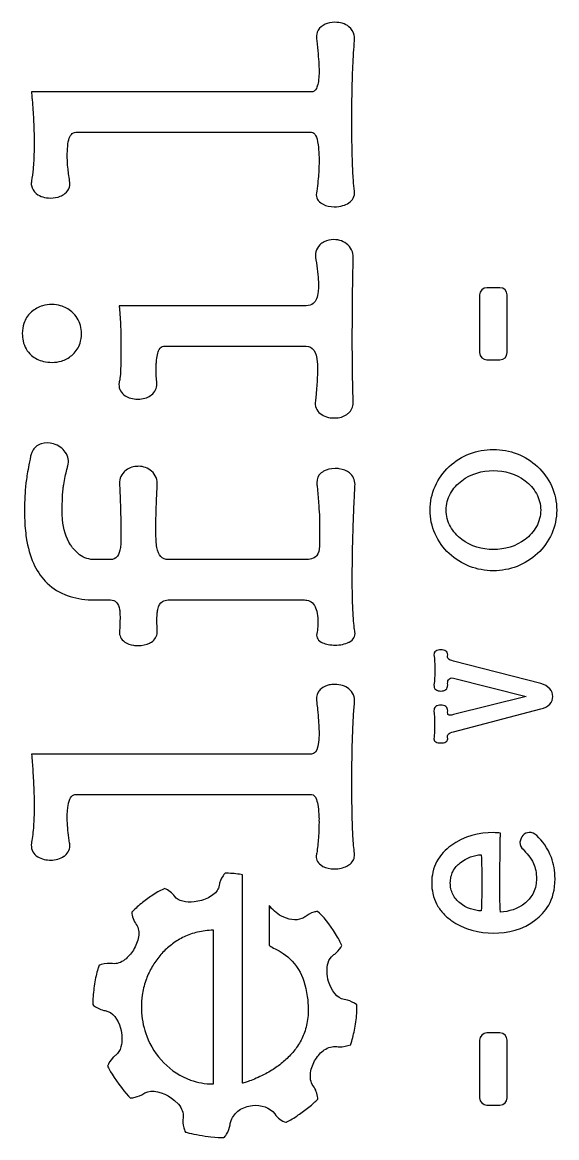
# Model space of a CAD drawing. Header units: millimetres. Extents: x 4 to 406, y 717 to 1158.
# Drawn here: x 350.22 to 371.14, y 988.04 to 1031.71 of the extents above; entities that cross this region are included whole.
import ezdxf

# ---------------------------------------------------------------- set-up
doc = ezdxf.new("R2010")
doc.units = ezdxf.units.MM
doc.header["$MEASUREMENT"] = 0
doc.layers.add('Taglio$incisione', color=3, linetype='Continuous', true_color=0x00ff00)

msp = doc.modelspace()

# ---------------------------------------------------------------- linework, layer by layer
at = {"layer": 'Taglio$incisione'}
for p, q in [((351.19, 1028.983), (350.583, 1028.983)), ((351.903, 1028.983), (351.19, 1028.983)), ((352.615, 1028.983), (351.903, 1028.983)), ((353.328, 1028.983), (352.615, 1028.983)), ((354.04, 1028.983), (353.328, 1028.983)), ((354.752, 1028.983), (354.04, 1028.983)), ((355.464, 1028.983), (354.752, 1028.983)), ((356.177, 1028.983), (355.464, 1028.983)), ((356.889, 1028.983), (356.177, 1028.983)), ((357.601, 1028.983), (356.889, 1028.983)), ((358.314, 1028.983), (357.601, 1028.983)), ((359.738, 1028.983), (358.314, 1028.983)), ((360.451, 1028.983), (359.738, 1028.983)), ((361.163, 1028.983), (360.451, 1028.983)), ((361.545, 1028.983), (361.163, 1028.983)), ((352.316, 1027.405), (352.769, 1027.405)), ((352.769, 1027.405), (353.481, 1027.405)), ((353.481, 1027.405), (354.193, 1027.405)), ((354.193, 1027.405), (354.906, 1027.405)), ((354.906, 1027.405), (355.618, 1027.405)), ((355.618, 1027.405), (356.33, 1027.405)), ((356.33, 1027.405), (357.042, 1027.405)), ((357.042, 1027.405), (357.755, 1027.405)), ((357.755, 1027.405), (358.467, 1027.405)), ((358.467, 1027.405), (359.179, 1027.405)), ((359.179, 1027.405), (359.892, 1027.405)), ((359.892, 1027.405), (360.604, 1027.405)), ((360.604, 1027.405), (361.317, 1027.405)), ((361.317, 1027.405), (361.545, 1027.405)), ((368.125, 1021.039), (368.125, 1018.779)), ((368.921, 1021.32), (368.406, 1021.32)), ((369.202, 1018.779), (369.202, 1021.039)), ((354.576, 1020.612), (354.014, 1020.612)), ((355.288, 1020.612), (354.576, 1020.612)), ((357.425, 1020.612), (355.288, 1020.612)), ((358.138, 1020.612), (357.425, 1020.612)), ((358.85, 1020.612), (358.138, 1020.612)), ((359.562, 1020.612), (358.85, 1020.612)), ((360.274, 1020.612), (359.562, 1020.612)), ((360.987, 1020.612), (360.274, 1020.612)), ((361.339, 1020.612), (360.987, 1020.612)), ((355.746, 1019.033), (356.154, 1019.033)), ((356.154, 1019.033), (356.867, 1019.033)), ((356.867, 1019.033), (357.579, 1019.033)), ((357.579, 1019.033), (358.291, 1019.033)), ((358.291, 1019.033), (359.004, 1019.033)), ((359.004, 1019.033), (361.141, 1019.033)), ((361.141, 1019.033), (361.339, 1019.033)), ((368.406, 1018.498), (368.921, 1018.498)), ((354.031, 1013.573), (354.031, 1013.572)), ((353.367, 1010.674), (353.07, 1010.674)), ((353.67, 1010.674), (353.367, 1010.674)), ((356.216, 1010.674), (355.935, 1010.674)), ((356.928, 1010.674), (356.216, 1010.674)), ((357.641, 1010.674), (356.928, 1010.674)), ((358.353, 1010.674), (357.641, 1010.674)), ((359.065, 1010.674), (358.353, 1010.674)), ((360.49, 1010.674), (359.065, 1010.674)), ((361.202, 1010.674), (360.49, 1010.674)), ((361.27, 1010.674), (361.202, 1010.674)), ((353.07, 1009.096), (353.52, 1009.096)), ((353.52, 1009.096), (353.67, 1009.096)), ((355.935, 1009.096), (356.37, 1009.096)), ((356.37, 1009.096), (357.082, 1009.096)), ((357.082, 1009.096), (357.794, 1009.096)), ((357.794, 1009.096), (358.507, 1009.096)), ((358.507, 1009.096), (359.219, 1009.096)), ((359.219, 1009.096), (359.931, 1009.096)), ((359.931, 1009.096), (360.643, 1009.096)), ((360.643, 1009.096), (361.27, 1009.096)), ((350.701, 1003.062), (350.583, 1003.062)), ((351.413, 1003.062), (350.701, 1003.062)), ((352.125, 1003.062), (351.413, 1003.062)), ((352.838, 1003.062), (352.125, 1003.062)), ((353.55, 1003.062), (352.838, 1003.062)), ((354.262, 1003.062), (353.55, 1003.062)), ((355.687, 1003.062), (354.262, 1003.062)), ((356.399, 1003.062), (355.687, 1003.062)), ((357.111, 1003.062), (356.399, 1003.062)), ((357.824, 1003.062), (357.111, 1003.062)), ((358.536, 1003.062), (357.824, 1003.062)), ((359.248, 1003.062), (358.536, 1003.062)), ((359.961, 1003.062), (359.248, 1003.062)), ((360.673, 1003.062), (359.961, 1003.062)), ((361.385, 1003.062), (360.673, 1003.062)), ((361.545, 1003.062), (361.385, 1003.062)), ((361.539, 1001.484), (361.545, 1001.484)), ((358.846, 998.24), (358.846, 998.34)), ((358.846, 996.815), (358.846, 998.24)), ((359.89, 997.14), (359.89, 996.483)), ((358.846, 996.103), (358.846, 996.815)), ((359.89, 996.483), (359.89, 995.77)), ((358.846, 995.39), (358.846, 996.103)), ((359.89, 995.77), (359.89, 995.579)), ((358.846, 994.678), (358.846, 995.39)), ((358.846, 993.966), (358.846, 994.678)), ((358.846, 991.117), (358.846, 993.966)), ((368.125, 991.863), (368.125, 989.603)), ((369.202, 989.603), (369.202, 991.863)), ((358.846, 990.404), (358.846, 991.117)), ((358.846, 990.176), (358.846, 990.404))]:
    msp.add_line(p, q, dxfattribs=at)
for points, knots in [([(363.226, 1030.991), (363.234, 1031.067), (363.23, 1031.138), (363.215, 1031.205), (363.187, 1031.336), (363.117, 1031.448), (363.003, 1031.539), (362.931, 1031.6), (362.845, 1031.644), (362.748, 1031.672), (362.66, 1031.698), (362.563, 1031.711), (362.454, 1031.711), (362.309, 1031.711), (362.183, 1031.685), (362.073, 1031.634), (362.019, 1031.609), (361.968, 1031.577), (361.922, 1031.539), (361.828, 1031.459), (361.77, 1031.361), (361.747, 1031.248), (361.731, 1031.17), (361.732, 1031.084), (361.751, 1030.991)], [242, 242, 242, 242, 243, 243, 243, 244, 244, 244, 245, 245, 245, 246, 246, 246, 247, 247, 247, 248, 248, 248, 249, 249, 249, 250, 250, 250, 250]), ([(361.751, 1030.991), (361.771, 1030.806), (361.788, 1030.637), (361.801, 1030.482), (361.828, 1030.174), (361.84, 1029.923), (361.839, 1029.732), (361.838, 1029.698), (361.838, 1029.665), (361.837, 1029.635), (361.824, 1029.401), (361.79, 1029.232), (361.734, 1029.124), (361.687, 1029.032), (361.624, 1028.983), (361.545, 1028.983)], [250, 250, 250, 250, 251, 251, 251, 252, 252, 252, 253, 253, 253, 254, 254, 254, 255, 255, 255, 255]), ([(363.123, 1027.735), (363.123, 1027.768), (363.123, 1027.8), (363.123, 1027.834), (363.123, 1028.044), (363.124, 1028.248), (363.126, 1028.445), (363.128, 1028.689), (363.132, 1028.923), (363.136, 1029.147), (363.142, 1029.389), (363.149, 1029.619), (363.157, 1029.838), (363.167, 1030.078), (363.178, 1030.305), (363.191, 1030.516), (363.201, 1030.683), (363.213, 1030.841), (363.226, 1030.991)], [236, 236, 236, 236, 237, 237, 237, 238, 238, 238, 239, 239, 239, 240, 240, 240, 241, 241, 241, 242, 242, 242, 242]), ([(350.593, 1028.869), (350.616, 1028.602), (350.635, 1028.345), (350.65, 1028.1), (350.665, 1027.84), (350.675, 1027.592), (350.681, 1027.356), (350.684, 1027.226), (350.686, 1027.099), (350.686, 1026.976), (350.686, 1026.861), (350.684, 1026.751), (350.681, 1026.643), (350.675, 1026.399), (350.663, 1026.173), (350.644, 1025.968), (350.628, 1025.799), (350.608, 1025.643), (350.583, 1025.501)], [186, 186, 186, 186, 187, 187, 187, 188, 188, 188, 189, 189, 189, 190, 190, 190, 191, 191, 191, 192, 192, 192, 192]), ([(363.226, 1025.106), (363.21, 1025.228), (363.196, 1025.373), (363.183, 1025.539), (363.167, 1025.752), (363.155, 1026.002), (363.145, 1026.289), (363.138, 1026.51), (363.132, 1026.753), (363.128, 1027.018), (363.125, 1027.242), (363.124, 1027.481), (363.123, 1027.735)], [232, 232, 232, 232, 233, 233, 233, 234, 234, 234, 235, 235, 235, 236, 236, 236, 236]), ([(351.991, 1026.758), (352.008, 1027.033), (352.058, 1027.221), (352.142, 1027.32), (352.189, 1027.376), (352.247, 1027.405), (352.316, 1027.405)], [203, 203, 203, 203, 204, 204, 204, 205, 205, 205, 205]), ([(361.545, 1027.405), (361.671, 1027.405), (361.758, 1027.243), (361.803, 1026.918), (361.819, 1026.803), (361.83, 1026.669), (361.837, 1026.513), (361.839, 1026.4), (361.84, 1026.286), (361.838, 1026.172), (361.834, 1025.95), (361.82, 1025.726), (361.797, 1025.499), (361.785, 1025.369), (361.77, 1025.238), (361.751, 1025.106)], [219, 219, 219, 219, 220, 220, 220, 221, 221, 221, 222, 222, 222, 223, 223, 223, 224, 224, 224, 224]), ([(352.075, 1025.501), (352.045, 1025.689), (352.022, 1025.866), (352.006, 1026.031), (351.981, 1026.296), (351.975, 1026.531), (351.99, 1026.736)], [200, 200, 200, 200, 201, 201, 201, 202, 202, 202, 202]), ([(350.583, 1025.501), (350.572, 1025.436), (350.572, 1025.377), (350.58, 1025.32), (350.599, 1025.196), (350.662, 1025.09), (350.771, 1025.003), (350.848, 1024.945), (350.933, 1024.902), (351.027, 1024.873), (351.117, 1024.846), (351.214, 1024.832), (351.32, 1024.832), (351.467, 1024.832), (351.597, 1024.855), (351.71, 1024.902), (351.774, 1024.928), (351.833, 1024.962), (351.887, 1025.003), (351.979, 1025.076), (352.037, 1025.161), (352.065, 1025.26), (352.086, 1025.333), (352.09, 1025.413), (352.075, 1025.501)], [192, 192, 192, 192, 193, 193, 193, 194, 194, 194, 195, 195, 195, 196, 196, 196, 197, 197, 197, 198, 198, 198, 199, 199, 199, 200, 200, 200, 200]), ([(361.751, 1025.106), (361.721, 1025.004), (361.721, 1024.913), (361.751, 1024.833), (361.779, 1024.761), (361.829, 1024.697), (361.905, 1024.643), (361.935, 1024.621), (361.966, 1024.603), (361.999, 1024.586), (362.121, 1024.522), (362.266, 1024.489), (362.437, 1024.489), (362.558, 1024.489), (362.666, 1024.504), (362.764, 1024.533), (362.853, 1024.558), (362.933, 1024.594), (363.003, 1024.643), (363.083, 1024.697), (363.141, 1024.759), (363.179, 1024.83), (363.222, 1024.911), (363.238, 1025.003), (363.226, 1025.106)], [224, 224, 224, 224, 225, 225, 225, 226, 226, 226, 227, 227, 227, 228, 228, 228, 229, 229, 229, 230, 230, 230, 231, 231, 231, 232, 232, 232, 232]), ([(363.174, 1022.413), (363.186, 1022.529), (363.175, 1022.635), (363.143, 1022.729), (363.109, 1022.831), (363.051, 1022.919), (362.969, 1022.996), (362.895, 1023.064), (362.813, 1023.115), (362.723, 1023.15), (362.631, 1023.184), (362.53, 1023.202), (362.42, 1023.202), (362.275, 1023.202), (362.149, 1023.174), (362.041, 1023.12), (361.978, 1023.088), (361.921, 1023.047), (361.871, 1022.996), (361.794, 1022.919), (361.744, 1022.83), (361.719, 1022.729), (361.696, 1022.634), (361.694, 1022.529), (361.716, 1022.413)], [186, 186, 186, 186, 187, 187, 187, 188, 188, 188, 189, 189, 189, 190, 190, 190, 191, 191, 191, 192, 192, 192, 193, 193, 193, 194, 194, 194, 194]), ([(361.716, 1022.413), (361.745, 1022.247), (361.766, 1022.095), (361.783, 1021.953), (361.817, 1021.655), (361.824, 1021.41), (361.806, 1021.217)], [194, 194, 194, 194, 195, 195, 195, 196, 196, 196, 196]), ([(363.143, 1019.881), (363.144, 1020.116), (363.145, 1020.352), (363.147, 1020.589), (363.149, 1020.823), (363.151, 1021.058), (363.155, 1021.292), (363.159, 1021.526), (363.162, 1021.759), (363.167, 1021.993)], [182, 182, 182, 182, 183, 183, 183, 184, 184, 184, 185, 185, 185, 185]), ([(361.802, 1021.178), (361.781, 1020.95), (361.716, 1020.793), (361.609, 1020.702), (361.538, 1020.643), (361.448, 1020.612), (361.339, 1020.612)], [197, 197, 197, 197, 198, 198, 198, 199, 199, 199, 199]), ([(352.161, 1020.371), (352.029, 1020.489), (351.882, 1020.571), (351.721, 1020.617), (351.616, 1020.648), (351.506, 1020.663), (351.389, 1020.663), (351.255, 1020.663), (351.131, 1020.645), (351.015, 1020.611), (350.854, 1020.564), (350.709, 1020.485), (350.583, 1020.371)], [6, 6, 6, 6, 7, 7, 7, 8, 8, 8, 9, 9, 9, 10, 10, 10, 10]), ([(354.014, 1020.612), (354.019, 1020.557), (354.024, 1020.502), (354.029, 1020.446), (354.051, 1020.204), (354.066, 1019.951), (354.075, 1019.688), (354.083, 1019.455), (354.086, 1019.214), (354.085, 1018.966), (354.084, 1018.898), (354.084, 1018.829), (354.082, 1018.759), (354.082, 1018.569), (354.08, 1018.404), (354.076, 1018.262), (354.067, 1017.915), (354.046, 1017.709), (354.014, 1017.644)], [210, 210, 210, 210, 211, 211, 211, 212, 212, 212, 213, 213, 213, 214, 214, 214, 215, 215, 215, 216, 216, 216, 216]), ([(350.562, 1020.352), (350.43, 1020.232), (350.336, 1020.088), (350.281, 1019.92), (350.243, 1019.802), (350.222, 1019.673), (350.222, 1019.531), (350.222, 1019.425), (350.234, 1019.328), (350.254, 1019.236), (350.303, 1019.008), (350.412, 1018.82), (350.583, 1018.673), (350.719, 1018.558), (350.876, 1018.48), (351.053, 1018.437), (351.157, 1018.411), (351.27, 1018.398), (351.389, 1018.398), (351.517, 1018.398), (351.638, 1018.417), (351.751, 1018.451), (351.9, 1018.495), (352.038, 1018.569), (352.161, 1018.673), (352.176, 1018.685), (352.189, 1018.699), (352.203, 1018.711)], [11, 11, 11, 11, 12, 12, 12, 13, 13, 13, 14, 14, 14, 15, 15, 15, 16, 16, 16, 17, 17, 17, 18, 18, 18, 19, 19, 19, 20, 20, 20, 20]), ([(352.203, 1018.711), (352.334, 1018.831), (352.428, 1018.975), (352.482, 1019.144), (352.519, 1019.261), (352.539, 1019.39), (352.539, 1019.531), (352.539, 1019.641), (352.525, 1019.742), (352.501, 1019.838), (352.447, 1020.051), (352.335, 1020.229), (352.161, 1020.371)], [20, 20, 20, 20, 21, 21, 21, 22, 22, 22, 23, 23, 23, 24, 24, 24, 24]), ([(363.174, 1016.889), (363.173, 1016.926), (363.172, 1016.965), (363.171, 1017.003), (363.165, 1017.236), (363.159, 1017.478), (363.155, 1017.732), (363.151, 1017.964), (363.147, 1018.204), (363.145, 1018.453), (363.143, 1018.685), (363.141, 1018.924), (363.141, 1019.17), (363.14, 1019.272), (363.14, 1019.375), (363.14, 1019.479)], [176, 176, 176, 176, 177, 177, 177, 178, 178, 178, 179, 179, 179, 180, 180, 180, 181, 181, 181, 181]), ([(355.466, 1018.297), (355.468, 1018.33), (355.469, 1018.364), (355.472, 1018.398), (355.49, 1018.627), (355.526, 1018.792), (355.578, 1018.897), (355.623, 1018.986), (355.678, 1019.033), (355.746, 1019.033)], [152, 152, 152, 152, 153, 153, 153, 154, 154, 154, 155, 155, 155, 155]), ([(361.768, 1018.402), (361.782, 1018.242), (361.781, 1018.008), (361.764, 1017.697), (361.754, 1017.508), (361.738, 1017.29), (361.716, 1017.043)], [166, 166, 166, 166, 167, 167, 167, 168, 168, 168, 168]), ([(355.283, 1017.129), (355.422, 1017.238), (355.491, 1017.381), (355.493, 1017.558), (355.493, 1017.586), (355.492, 1017.614), (355.489, 1017.644)], [149, 149, 149, 149, 150, 150, 150, 151, 151, 151, 151]), ([(354.203, 1017.129), (354.322, 1017.029), (354.477, 1016.973), (354.666, 1016.96), (354.694, 1016.959), (354.722, 1016.957), (354.751, 1016.957), (354.947, 1016.957), (355.11, 1017.004), (355.241, 1017.097)], [145, 145, 145, 145, 146, 146, 146, 147, 147, 147, 148, 148, 148, 148]), ([(361.699, 1016.889), (361.665, 1016.683), (361.728, 1016.517), (361.888, 1016.392), (362.037, 1016.277), (362.22, 1016.22), (362.437, 1016.22), (362.467, 1016.22), (362.497, 1016.221), (362.526, 1016.224), (362.703, 1016.237), (362.851, 1016.293), (362.969, 1016.392)], [170, 170, 170, 170, 171, 171, 171, 172, 172, 172, 173, 173, 173, 174, 174, 174, 174]), ([(351.903, 1014.877), (351.8, 1015.037), (351.646, 1015.145), (351.44, 1015.203), (351.265, 1015.251), (351.107, 1015.254), (350.966, 1015.212), (350.94, 1015.204), (350.915, 1015.196), (350.891, 1015.186)], [250, 250, 250, 250, 251, 251, 251, 252, 252, 252, 253, 253, 253, 253]), ([(350.891, 1015.186), (350.754, 1015.116), (350.654, 1015.012), (350.594, 1014.871), (350.575, 1014.825), (350.559, 1014.776), (350.548, 1014.723), (350.516, 1014.567), (350.488, 1014.424), (350.463, 1014.29), (350.419, 1014.053), (350.386, 1013.849), (350.364, 1013.677)], [253, 253, 253, 253, 254, 254, 254, 255, 255, 255, 256, 256, 256, 257, 257, 257, 257]), ([(366.185, 1012.615), (366.185, 1012.294), (366.251, 1011.98), (366.381, 1011.687), (366.511, 1011.394), (366.699, 1011.132), (366.933, 1010.914), (367.403, 1010.475), (368.022, 1010.239), (368.664, 1010.239), (369.305, 1010.239), (369.924, 1010.475), (370.394, 1010.914), (370.628, 1011.132), (370.816, 1011.394), (370.946, 1011.687), (371.076, 1011.98), (371.142, 1012.294), (371.142, 1012.615), (371.142, 1012.936), (371.076, 1013.25), (370.946, 1013.543), (370.816, 1013.836), (370.628, 1014.098), (370.394, 1014.316), (369.924, 1014.755), (369.305, 1014.991), (368.664, 1014.991), (368.022, 1014.991), (367.403, 1014.755), (366.933, 1014.316), (366.699, 1014.098), (366.511, 1013.836), (366.381, 1013.543), (366.251, 1013.25), (366.185, 1012.936), (366.185, 1012.615)], [0, 0, 0, 0, 0.96289, 0.96289, 0.96289, 1.924709, 1.924709, 1.924709, 3.872378, 3.872378, 3.872378, 5.820047, 5.820047, 5.820047, 6.781866, 6.781866, 6.781866, 7.744756, 7.744756, 7.744756, 8.707647, 8.707647, 8.707647, 9.669465, 9.669465, 9.669465, 11.617134, 11.617134, 11.617134, 13.564804, 13.564804, 13.564804, 14.526622, 14.526622, 14.526622, 15.489513, 15.489513, 15.489513, 15.489513]), ([(355.506, 1013.573), (355.517, 1013.802), (355.443, 1013.99), (355.283, 1014.139), (355.146, 1014.265), (354.974, 1014.328), (354.768, 1014.328), (354.745, 1014.328), (354.723, 1014.327), (354.701, 1014.326), (354.515, 1014.314), (354.359, 1014.252), (354.236, 1014.139)], [344, 344, 344, 344, 345, 345, 345, 346, 346, 346, 347, 347, 347, 348, 348, 348, 348]), ([(361.922, 1014.071), (361.811, 1013.968), (361.754, 1013.84), (361.752, 1013.686), (361.751, 1013.634), (361.756, 1013.58), (361.767, 1013.522)], [319, 319, 319, 319, 320, 320, 320, 321, 321, 321, 321]), ([(363.037, 1014.071), (362.925, 1014.157), (362.789, 1014.211), (362.63, 1014.232), (362.579, 1014.239), (362.526, 1014.242), (362.471, 1014.242), (362.298, 1014.242), (362.147, 1014.205), (362.017, 1014.133), (361.984, 1014.114), (361.952, 1014.094), (361.922, 1014.071)], [315, 315, 315, 315, 316, 316, 316, 317, 317, 317, 318, 318, 318, 319, 319, 319, 319]), ([(363.243, 1013.522), (363.246, 1013.554), (363.247, 1013.585), (363.247, 1013.616), (363.244, 1013.801), (363.174, 1013.953), (363.037, 1014.071)], [313, 313, 313, 313, 314, 314, 314, 315, 315, 315, 315]), ([(370.515, 1012.615), (370.515, 1012.843), (370.456, 1013.063), (370.237, 1013.46), (370.083, 1013.629), (369.549, 1014.033), (369.104, 1014.163), (368.664, 1014.163), (368.223, 1014.163), (367.779, 1014.033), (367.244, 1013.629), (367.09, 1013.46), (366.871, 1013.063), (366.812, 1012.843), (366.812, 1012.615), (366.812, 1012.387), (366.871, 1012.167), (367.09, 1011.77), (367.244, 1011.601), (367.779, 1011.197), (368.223, 1011.067), (368.664, 1011.067), (369.104, 1011.067), (369.549, 1011.197), (370.083, 1011.601), (370.237, 1011.77), (370.456, 1012.167), (370.515, 1012.387), (370.515, 1012.615)], [0, 0, 0, 0, 0.686991, 0.686991, 1.366983, 1.366983, 2.711419, 2.711419, 2.711419, 4.055856, 4.055856, 4.735848, 4.735848, 5.422839, 5.422839, 5.422839, 6.109829, 6.109829, 6.789821, 6.789821, 8.134258, 8.134258, 8.134258, 9.478695, 9.478695, 10.158687, 10.158687, 10.845677, 10.845677, 10.845677, 10.845677]), ([(350.359, 1013.642), (350.339, 1013.451), (350.325, 1013.239), (350.317, 1013.011), (350.311, 1012.857), (350.308, 1012.697), (350.308, 1012.527), (350.308, 1012.452), (350.309, 1012.378), (350.311, 1012.305), (350.319, 1012.026), (350.342, 1011.767), (350.379, 1011.524), (350.437, 1011.151), (350.531, 1010.82), (350.659, 1010.532), (350.78, 1010.262), (350.931, 1010.028), (351.114, 1009.833), (351.331, 1009.606), (351.587, 1009.432), (351.881, 1009.31), (352.154, 1009.197), (352.459, 1009.128), (352.799, 1009.105), (352.887, 1009.099), (352.977, 1009.096), (353.07, 1009.096)], [258, 258, 258, 258, 259, 259, 259, 260, 260, 260, 261, 261, 261, 262, 262, 262, 263, 263, 263, 264, 264, 264, 265, 265, 265, 266.000001, 266.000001, 266.000001, 267, 267, 267, 267]), ([(354.031, 1013.572), (354.043, 1013.303), (354.052, 1013.056), (354.06, 1012.83), (354.07, 1012.554), (354.077, 1012.31), (354.081, 1012.097), (354.086, 1011.802), (354.085, 1011.564), (354.079, 1011.386), (354.076, 1011.293), (354.071, 1011.215), (354.065, 1011.154)], [351, 351, 351, 351, 352, 352, 352, 353, 353, 353, 354, 354, 354, 355, 355, 355, 355]), ([(355.489, 1011.154), (355.477, 1011.226), (355.468, 1011.318), (355.462, 1011.428), (355.451, 1011.615), (355.447, 1011.856), (355.452, 1012.151), (355.455, 1012.355), (355.461, 1012.587), (355.471, 1012.843), (355.479, 1013.053), (355.49, 1013.279), (355.503, 1013.523)], [339, 339, 339, 339, 340, 340, 340, 341, 341, 341, 342, 342, 342, 343, 343, 343, 343]), ([(361.767, 1013.522), (361.786, 1013.313), (361.803, 1013.108), (361.819, 1012.907), (361.831, 1012.744), (361.843, 1012.582), (361.853, 1012.424)], [321, 321, 321, 321, 322, 322, 322, 323, 323, 323, 323]), ([(363.141, 1010.16), (363.141, 1010.387), (363.144, 1010.622), (363.148, 1010.865), (363.152, 1011.09), (363.157, 1011.322), (363.164, 1011.561), (363.171, 1011.785), (363.178, 1012.016), (363.187, 1012.251), (363.195, 1012.474), (363.204, 1012.702), (363.215, 1012.935), (363.223, 1013.127), (363.233, 1013.322), (363.243, 1013.522)], [308, 308, 308, 308, 309, 309, 309, 310, 310, 310, 311, 311, 311, 312, 312, 312, 313, 313, 313, 313]), ([(352.192, 1011.136), (352.164, 1011.174), (352.136, 1011.214), (352.109, 1011.257), (351.934, 1011.534), (351.831, 1011.863), (351.797, 1012.244), (351.789, 1012.336), (351.783, 1012.429), (351.783, 1012.527), (351.783, 1012.677), (351.786, 1012.821), (351.79, 1012.962), (351.796, 1013.132), (351.805, 1013.296), (351.817, 1013.453)], [241, 241, 241, 241, 242, 242, 242, 243, 243, 243, 244, 244, 244, 245, 245, 245, 246, 246, 246, 246]), ([(361.853, 1012.424), (361.856, 1012.335), (361.858, 1012.245), (361.859, 1012.154), (361.863, 1011.927), (361.862, 1011.689), (361.858, 1011.443)], [323, 323, 323, 323, 324, 324, 324, 325, 325, 325, 325]), ([(354.065, 1011.154), (354.043, 1011.004), (354.002, 1010.89), (353.943, 1010.81), (353.876, 1010.72), (353.786, 1010.674), (353.67, 1010.674)], [355, 355, 355, 355, 356, 356, 356, 357, 357, 357, 357]), ([(361.752, 1010.836), (361.746, 1010.828), (361.74, 1010.818), (361.733, 1010.811), (361.642, 1010.72), (361.487, 1010.674), (361.27, 1010.674)], [327, 327, 327, 327, 328, 328, 328, 329, 329, 329, 329]), ([(363.243, 1007.843), (363.238, 1007.872), (363.233, 1007.903), (363.228, 1007.936), (363.199, 1008.129), (363.178, 1008.388), (363.163, 1008.713), (363.153, 1008.928), (363.147, 1009.172), (363.143, 1009.445), (363.141, 1009.605), (363.14, 1009.774), (363.14, 1009.953), (363.14, 1010.021), (363.14, 1010.091), (363.141, 1010.16)], [303, 303, 303, 303, 304, 304, 304, 305, 305, 305, 306, 306, 306, 307, 307, 307, 308, 308, 308, 308]), ([(354.031, 1008.718), (354.037, 1008.679), (354.041, 1008.63), (354.044, 1008.572), (354.052, 1008.414), (354.047, 1008.189), (354.031, 1007.895)], [270, 270, 270, 270, 271, 271, 271, 272, 272, 272, 272]), ([(355.506, 1007.895), (355.49, 1008.166), (355.488, 1008.38), (355.5, 1008.54), (355.505, 1008.61), (355.512, 1008.67), (355.523, 1008.718), (355.558, 1008.871), (355.623, 1008.977), (355.716, 1009.037), (355.777, 1009.076), (355.849, 1009.096), (355.935, 1009.096)], [280, 280, 280, 280, 281, 281, 281, 282, 282, 282, 283, 283, 283, 284, 284, 284, 284]), ([(361.27, 1009.096), (361.304, 1009.096), (361.335, 1009.092), (361.365, 1009.087), (361.531, 1009.057), (361.648, 1008.946), (361.716, 1008.752)], [292, 292, 292, 292, 293, 293, 293, 294, 294, 294, 294]), ([(361.724, 1008.728), (361.789, 1008.535), (361.807, 1008.279), (361.779, 1007.96), (361.776, 1007.922), (361.772, 1007.884), (361.767, 1007.843)], [295, 295, 295, 295, 296, 296, 296, 297, 297, 297, 297]), ([(355.283, 1007.449), (355.422, 1007.548), (355.496, 1007.672), (355.506, 1007.823), (355.507, 1007.846), (355.507, 1007.87), (355.506, 1007.895)], [278, 278, 278, 278, 279, 279, 279, 280, 280, 280, 280]), ([(361.767, 1007.843), (361.71, 1007.672), (361.762, 1007.54), (361.922, 1007.449), (362.049, 1007.375), (362.213, 1007.336), (362.408, 1007.331)], [297, 297, 297, 297, 298, 298, 298, 299, 299, 299, 299]), ([(354.236, 1007.449), (354.333, 1007.384), (354.448, 1007.343), (354.579, 1007.325), (354.634, 1007.317), (354.69, 1007.312), (354.751, 1007.312), (354.923, 1007.312), (355.075, 1007.345), (355.206, 1007.41)], [274, 274, 274, 274, 275, 275, 275, 276, 276, 276, 277, 277, 277, 277]), ([(362.408, 1007.331), (362.424, 1007.331), (362.438, 1007.329), (362.454, 1007.329), (362.677, 1007.329), (362.861, 1007.367), (363.008, 1007.444)], [299, 299, 299, 299, 300, 300, 300, 301, 301, 301, 301]), ([(366.876, 1006.95), (366.88, 1007.012), (366.855, 1007.06), (366.801, 1007.094), (366.747, 1007.127), (366.682, 1007.144), (366.607, 1007.144), (366.528, 1007.144), (366.464, 1007.127), (366.414, 1007.094)], [44, 44, 44, 44, 45, 45, 45, 46, 46, 46, 47, 47, 47, 47]), ([(366.339, 1006.95), (366.36, 1006.777), (366.37, 1006.579), (366.37, 1006.359), (366.37, 1006.142), (366.36, 1005.945), (366.339, 1005.768)], [48, 48, 48, 48, 49, 49, 49, 50, 50, 50, 50]), ([(367.107, 1006.705), (366.999, 1006.728), (366.93, 1006.757), (366.901, 1006.791), (366.872, 1006.824), (366.863, 1006.877), (366.876, 1006.95)], [42, 42, 42, 42, 43, 43, 43, 44, 44, 44, 44]), ([(370.515, 1004.831), (370.665, 1004.86), (370.784, 1004.922), (370.871, 1005.018), (370.95, 1005.105), (370.99, 1005.203), (370.99, 1005.314), (370.99, 1005.424), (370.95, 1005.525), (370.871, 1005.616), (370.784, 1005.717), (370.665, 1005.787), (370.515, 1005.825), (370.515, 1005.825), (367.107, 1006.705), (367.107, 1006.705)], [37, 37, 37, 37, 38, 38, 38, 39, 39, 39, 40, 40, 40, 41, 41, 41, 42, 42, 42, 42]), ([(363.226, 1005.069), (363.249, 1005.298), (363.174, 1005.481), (363.003, 1005.618), (362.866, 1005.732), (362.683, 1005.79), (362.454, 1005.79), (362.378, 1005.79), (362.307, 1005.782), (362.241, 1005.769), (362.118, 1005.742), (362.011, 1005.693), (361.922, 1005.618)], [96, 96, 96, 96, 97, 97, 97, 98, 98, 98, 99, 99, 99, 100, 100, 100, 100]), ([(366.339, 1005.768), (366.331, 1005.691), (366.356, 1005.631), (366.414, 1005.587), (366.464, 1005.549), (366.528, 1005.53), (366.607, 1005.53), (366.682, 1005.53), (366.747, 1005.549), (366.801, 1005.587)], [50, 50, 50, 50, 51, 51, 51, 52, 52, 52, 53, 53, 53, 53]), ([(366.907, 1005.97), (366.949, 1006.037), (367.015, 1006.058), (367.107, 1006.034), (367.107, 1006.034), (369.953, 1005.321), (369.953, 1005.321)], [55, 55, 55, 55, 56, 56, 56, 57, 57, 57, 57]), ([(361.922, 1005.618), (361.876, 1005.578), (361.839, 1005.534), (361.81, 1005.487), (361.739, 1005.371), (361.719, 1005.231), (361.751, 1005.069)], [100, 100, 100, 100, 101, 101, 101, 102, 102, 102, 102]), ([(361.779, 1004.806), (361.809, 1004.502), (361.827, 1004.246), (361.835, 1004.037), (361.839, 1003.914), (361.84, 1003.805), (361.837, 1003.714), (361.829, 1003.576), (361.814, 1003.463), (361.791, 1003.368), (361.744, 1003.166), (361.662, 1003.062), (361.545, 1003.062)], [103, 103, 103, 103, 104, 104, 104, 105, 105, 105, 106, 106, 106, 107, 107, 107, 107]), ([(363.123, 1002.037), (363.124, 1002.281), (363.125, 1002.517), (363.128, 1002.744), (363.131, 1002.987), (363.136, 1003.22), (363.142, 1003.442), (363.148, 1003.684), (363.157, 1003.913), (363.166, 1004.13), (363.177, 1004.37), (363.19, 1004.594), (363.205, 1004.804), (363.212, 1004.895), (363.219, 1004.984), (363.226, 1005.069)], [91, 91, 91, 91, 92, 92, 92, 93, 93, 93, 94, 94, 94, 95, 95, 95, 96, 96, 96, 96]), ([(366.801, 1004.925), (366.747, 1004.958), (366.682, 1004.975), (366.607, 1004.975), (366.528, 1004.975), (366.464, 1004.958), (366.414, 1004.925)], [61, 61, 61, 61, 62, 62, 62, 63, 63, 63, 63]), ([(366.339, 1004.759), (366.356, 1004.6), (366.364, 1004.425), (366.364, 1004.233), (366.364, 1004.041), (366.356, 1003.851), (366.339, 1003.663)], [64, 64, 64, 64, 65, 65, 65, 66, 66, 66, 66]), ([(366.876, 1003.663), (366.863, 1003.75), (366.872, 1003.81), (366.901, 1003.844), (366.93, 1003.877), (366.999, 1003.908), (367.107, 1003.937)], [34, 34, 34, 34, 35, 35, 35, 36, 36, 36, 36]), ([(366.414, 1003.541), (366.464, 1003.512), (366.528, 1003.498), (366.607, 1003.498), (366.682, 1003.498), (366.747, 1003.512), (366.801, 1003.541), (366.855, 1003.57), (366.88, 1003.611), (366.876, 1003.663)], [31, 31, 31, 31, 32, 32, 32, 33, 33, 33, 34, 34, 34, 34]), ([(350.583, 1003.062), (350.603, 1002.839), (350.62, 1002.624), (350.634, 1002.416), (350.652, 1002.153), (350.666, 1001.903), (350.674, 1001.664), (350.681, 1001.452), (350.686, 1001.248), (350.686, 1001.055), (350.686, 1001.016), (350.685, 1000.979), (350.685, 1000.941)], [124, 124, 124, 124, 125, 125, 125, 126, 126, 126, 127, 127, 127, 128, 128, 128, 128]), ([(363.226, 999.185), (363.203, 999.362), (363.183, 999.586), (363.168, 999.855), (363.155, 1000.073), (363.145, 1000.319), (363.138, 1000.597), (363.132, 1000.819), (363.128, 1001.061), (363.126, 1001.321), (363.124, 1001.509), (363.123, 1001.705), (363.123, 1001.913), (363.123, 1001.955), (363.123, 1001.995), (363.123, 1002.037)], [86, 86, 86, 86, 87, 87, 87, 88, 88, 88, 89, 89, 89, 90, 90, 90, 91, 91, 91, 91]), ([(351.99, 1000.815), (351.994, 1000.898), (352.002, 1000.971), (352.012, 1001.038), (352.054, 1001.313), (352.144, 1001.46), (352.284, 1001.479)], [69, 69, 69, 69, 70, 70, 70, 71, 71, 71, 71]), ([(361.545, 1001.484), (361.626, 1001.484), (361.69, 1001.417), (361.737, 1001.285), (361.791, 1001.137), (361.824, 1000.906), (361.837, 1000.592), (361.838, 1000.553), (361.837, 1000.513), (361.837, 1000.473)], [73, 73, 73, 73, 74, 74, 74, 75, 75, 75, 76, 76, 76, 76]), ([(350.685, 1000.941), (350.683, 1000.693), (350.675, 1000.463), (350.661, 1000.253), (350.645, 1000.015), (350.62, 999.803), (350.588, 999.613)], [128, 128, 128, 128, 129, 129, 129, 130, 130, 130, 130]), ([(352.075, 999.58), (352.029, 999.863), (352.001, 1000.119), (351.989, 1000.349), (351.98, 1000.519), (351.98, 1000.674), (351.99, 1000.815)], [67, 67, 67, 67, 68, 68, 68, 69, 69, 69, 69]), ([(361.837, 1000.473), (361.839, 1000.246), (361.832, 1000.016), (361.815, 999.784), (361.8, 999.586), (361.779, 999.387), (361.751, 999.185)], [76, 76, 76, 76, 77, 77, 77, 78, 78, 78, 78]), ([(368.672, 999.987), (368.115, 999.987), (367.522, 999.863), (366.995, 999.471), (366.806, 999.329), (366.591, 999.125), (366.441, 998.84), (366.38, 998.723), (366.331, 998.599), (366.264, 998.307), (366.249, 998.172), (366.249, 998.022), (366.249, 997.872), (366.264, 997.737), (366.329, 997.443), (366.378, 997.318), (366.439, 997.2), (366.511, 997.059), (366.592, 996.949), (366.781, 996.737), (366.886, 996.646), (366.995, 996.566), (367.523, 996.179), (368.116, 996.057), (368.672, 996.057), (369.222, 996.057), (369.813, 996.18), (370.332, 996.583), (370.665, 996.844), (371.078, 997.312), (371.078, 998.175), (371.078, 998.487), (371.029, 998.766), (370.934, 999.014), (370.796, 999.385), (370.566, 999.669), (370.366, 999.869)], [0, 0, 0, 0, 1.817893, 1.817893, 1.817893, 2.671602, 2.671602, 2.671602, 3.128317, 3.128317, 3.52785, 3.52785, 3.52785, 3.929727, 3.929727, 4.388172, 4.388172, 4.388172, 4.786868, 4.786868, 5.247244, 5.247244, 5.247244, 7.06098, 7.06098, 7.06098, 8.868877, 8.868877, 8.868877, 10.758881, 10.758881, 10.758881, 11.619782, 11.619782, 11.619782, 12.662624, 12.662624, 12.662624, 12.662624]), ([(370.366, 999.869), (370.27, 999.96), (370.168, 1000.002), (370.061, 999.996), (369.975, 999.991), (369.892, 999.951), (369.815, 999.869), (369.768, 999.818), (369.713, 999.736), (369.705, 999.615), (369.698, 999.471), (369.774, 999.382), (369.824, 999.335)], [12.662624, 12.662624, 12.662624, 12.662624, 13.012479, 13.012479, 13.012479, 13.303481, 13.303481, 13.303481, 13.591974, 13.591974, 13.591974, 13.916399, 13.916399, 13.916399, 13.916399]), ([(350.583, 999.58), (350.549, 999.374), (350.612, 999.208), (350.771, 999.082), (350.913, 998.973), (351.086, 998.917), (351.289, 998.912)], [131, 131, 131, 131, 132, 132, 132, 133, 133, 133, 133]), ([(351.854, 999.06), (351.865, 999.067), (351.876, 999.074), (351.887, 999.082), (352.038, 999.201), (352.101, 999.356), (352.079, 999.547)], [135, 135, 135, 135, 136, 136, 136, 137, 137, 137, 137]), ([(368.943, 996.879), (368.912, 997.179), (368.915, 997.813), (368.918, 998.116), (368.918, 998.675), (368.926, 999.234), (368.935, 999.793)], [17.41724, 17.41724, 17.41724, 17.41724, 18.655527, 18.655527, 18.655527, 20.332744, 20.332744, 20.332744, 20.332744]), ([(362.922, 998.676), (362.95, 998.691), (362.978, 998.704), (363.003, 998.722), (363.143, 998.815), (363.217, 998.936), (363.227, 999.083), (363.23, 999.116), (363.23, 999.149), (363.226, 999.185)], [83, 83, 83, 83, 84, 84, 84, 85, 85, 85, 86, 86, 86, 86]), ([(368.189, 996.921), (367.911, 996.94), (367.611, 997.02), (367.351, 997.235), (367.253, 997.315), (367.145, 997.427), (367.071, 997.584), (367.042, 997.647), (367.018, 997.713), (366.985, 997.867), (366.978, 997.941), (366.978, 998.022), (366.978, 998.104), (366.986, 998.177), (367.021, 998.331), (367.046, 998.396), (367.077, 998.457), (367.153, 998.61), (367.262, 998.722), (367.359, 998.802), (367.618, 999.015), (367.913, 999.1), (368.189, 999.124)], [5.863983, 5.863983, 5.863983, 5.863983, 6.789464, 6.789464, 6.789464, 7.244736, 7.244736, 7.244736, 7.479415, 7.479415, 7.699886, 7.699886, 7.699886, 7.919116, 7.919116, 8.153831, 8.153831, 8.153831, 8.606301, 8.606301, 8.606301, 9.524636, 9.524636, 9.524636, 9.524636]), ([(368.189, 999.124), (368.207, 998.763), (368.215, 998.394), (368.215, 998.031), (368.215, 997.661), (368.206, 997.29), (368.189, 996.921)], [3.660653, 3.660653, 3.660653, 3.660653, 4.753821, 4.753821, 4.753821, 5.863983, 5.863983, 5.863983, 5.863983]), ([(369.824, 999.335), (369.947, 999.208), (370.134, 999.001), (370.231, 998.785), (370.311, 998.613), (370.349, 998.408), (370.349, 998.175), (370.349, 997.682), (370.102, 997.399), (369.917, 997.243), (369.614, 996.985), (369.268, 996.894), (368.943, 996.879)], [13.916399, 13.916399, 13.916399, 13.916399, 14.608181, 14.608181, 14.608181, 15.239956, 15.239956, 15.239956, 16.337278, 16.337278, 16.337278, 17.41724, 17.41724, 17.41724, 17.41724]), ([(351.289, 998.912), (351.3, 998.911), (351.31, 998.911), (351.32, 998.911), (351.533, 998.911), (351.711, 998.961), (351.854, 999.06)], [133, 133, 133, 133, 134, 134, 134, 135, 135, 135, 135]), ([(361.905, 998.722), (362.014, 998.64), (362.15, 998.592), (362.311, 998.576), (362.351, 998.571), (362.393, 998.567), (362.437, 998.567), (362.627, 998.567), (362.787, 998.605), (362.922, 998.676)], [80, 80, 80, 80, 81, 81, 81, 82, 82, 82, 83, 83, 83, 83]), ([(358.162, 998.395), (358.13, 998.361), (358.103, 998.327), (358.079, 998.294), (357.992, 998.174), (357.95, 998.056), (357.926, 997.907)], [220, 220, 220, 220, 221, 221, 221, 222, 222, 222, 222]), ([(357.926, 997.907), (357.919, 997.862), (357.904, 997.818), (357.883, 997.777), (357.815, 997.64), (357.677, 997.526), (357.508, 997.44), (357.343, 997.357), (357.148, 997.301), (356.956, 997.28), (356.635, 997.243), (356.325, 997.302), (356.191, 997.485)], [222, 222, 222, 222, 223, 223, 223, 224, 224, 224, 225, 225, 225, 226, 226, 226, 226]), ([(355.746, 997.777), (355.604, 997.716), (355.447, 997.625), (355.292, 997.519), (355.15, 997.424), (355.01, 997.319), (354.884, 997.215), (354.732, 997.092), (354.599, 996.972), (354.508, 996.879)], [228, 228, 228, 228, 229, 229, 229, 230, 230, 230, 231, 231, 231, 231]), ([(361.294, 996.692), (361.256, 996.665), (361.214, 996.643), (361.171, 996.626), (360.932, 996.528), (360.629, 996.581), (360.363, 996.722), (360.172, 996.824), (360.001, 996.972), (359.89, 997.14)], [296, 296, 296, 296, 297, 297, 297, 298, 298, 298, 299, 299, 299, 299]), ([(361.78, 996.897), (361.73, 996.894), (361.682, 996.886), (361.637, 996.873), (361.51, 996.838), (361.4, 996.77), (361.294, 996.692)], [294, 294, 294, 294, 295, 295, 295, 296, 296, 296, 296]), ([(362.726, 995.574), (362.674, 995.702), (362.589, 995.859), (362.489, 996.021), (362.27, 996.372), (361.977, 996.745), (361.78, 996.897)], [292, 292, 292, 292, 293, 293, 293, 294, 294, 294, 294]), ([(354.686, 996.386), (354.778, 996.26), (354.799, 996.088), (354.769, 995.905), (354.742, 995.735), (354.67, 995.555), (354.57, 995.392), (354.478, 995.244), (354.362, 995.111), (354.236, 995.014), (354.085, 994.899), (353.918, 994.835), (353.757, 994.86)], [232, 232, 232, 232, 233, 233, 233, 234, 234, 234, 235, 235, 235, 236, 236, 236, 236]), ([(357.703, 996.166), (357.595, 996.166), (357.486, 996.159), (357.378, 996.145), (357.182, 996.121), (356.989, 996.075), (356.803, 996.008), (356.635, 995.948), (356.473, 995.871), (356.32, 995.779), (356.174, 995.691), (356.037, 995.59), (355.909, 995.478), (355.783, 995.367), (355.667, 995.244), (355.561, 995.113), (355.454, 994.979), (355.358, 994.837), (355.275, 994.687), (355.188, 994.529), (355.114, 994.365), (355.055, 994.194), (354.991, 994.008), (354.945, 993.816), (354.917, 993.621), (354.895, 993.469), (354.883, 993.314), (354.883, 993.157), (354.883, 993.081), (354.887, 993.007), (354.892, 992.934), (354.914, 992.613), (354.983, 992.306), (355.092, 992.022), (355.241, 991.63), (355.469, 991.272), (356.059, 990.674), (356.415, 990.442), (356.811, 990.301), (357.09, 990.202), (357.381, 990.151), (357.677, 990.148)], [16.184792, 16.184792, 16.184792, 16.184792, 16.510738, 16.510738, 16.510738, 17.1049, 17.1049, 17.1049, 17.640971, 17.640971, 17.640971, 18.152064, 18.152064, 18.152064, 18.657093, 18.657093, 18.657093, 19.171928, 19.171928, 19.171928, 19.712295, 19.712295, 19.712295, 20.304359, 20.304359, 20.304359, 20.770462, 20.770462, 20.770462, 20.993715, 20.993715, 20.993715, 21.934141, 21.934141, 21.934141, 23.197412, 23.197412, 24.463267, 24.463267, 24.463267, 25.350876, 25.350876, 25.350876, 25.350876]), ([(359.89, 995.579), (359.946, 995.512), (360.131, 995.444), (360.354, 995.307), (360.574, 995.171), (360.831, 994.966), (361.037, 994.624), (361.194, 994.362), (361.321, 994.021), (361.379, 993.569), (361.401, 993.398), (361.413, 993.211), (361.413, 993.007), (361.413, 992.946), (361.41, 992.887), (361.407, 992.829), (361.392, 992.615), (361.352, 992.416), (361.292, 992.232), (361.234, 992.055), (361.158, 991.893), (361.068, 991.743), (360.979, 991.594), (360.877, 991.457), (360.766, 991.333), (360.652, 991.205), (360.529, 991.088), (360.403, 990.984), (360.266, 990.872), (360.126, 990.773), (359.988, 990.687), (359.827, 990.587), (359.67, 990.504), (359.526, 990.436), (359.321, 990.339), (359.143, 990.271), (359.02, 990.23), (358.911, 990.193), (358.846, 990.176), (358.846, 990.176)], [302, 302, 302, 302, 303, 303, 303, 304, 304, 304, 305, 305, 305, 306, 306, 306, 307, 307, 307, 308, 308, 308, 309, 309, 309, 310, 310, 310, 311, 311, 311, 312, 312, 312, 313, 313, 313, 314, 314, 314, 315, 315, 315, 315]), ([(362.828, 993.451), (362.541, 993.495), (362.317, 993.806), (362.213, 994.16), (362.14, 994.409), (362.127, 994.678), (362.194, 994.891), (362.233, 995.014), (362.298, 995.118), (362.394, 995.188)], [287, 287, 287, 287, 288, 288, 288, 289, 289, 289, 290, 290, 290, 290]), ([(362.394, 995.188), (362.434, 995.218), (362.474, 995.251), (362.512, 995.286), (362.602, 995.37), (362.681, 995.469), (362.726, 995.574)], [290, 290, 290, 290, 291, 291, 291, 292, 292, 292, 292]), ([(353.223, 994.785), (353.208, 994.746), (353.192, 994.7), (353.177, 994.649), (353.13, 994.491), (353.085, 994.284), (353.05, 994.063), (353.016, 993.849), (352.992, 993.623), (352.985, 993.416), (352.982, 993.361), (352.981, 993.306), (352.982, 993.255)], [238, 238, 238, 238, 239, 239, 239, 240, 240, 240, 241, 241, 241, 242, 242, 242, 242]), ([(353.757, 994.86), (353.728, 994.864), (353.699, 994.867), (353.67, 994.868), (353.504, 994.874), (353.33, 994.831), (353.223, 994.785)], [236, 236, 236, 236, 237, 237, 237, 238, 238, 238, 238]), ([(363.313, 993.244), (363.21, 993.334), (363.081, 993.392), (362.947, 993.426), (362.907, 993.436), (362.867, 993.444), (362.828, 993.451)], [285, 285, 285, 285, 286, 286, 286, 287, 287, 287, 287]), ([(352.982, 993.255), (353.055, 993.173), (353.202, 993.091), (353.355, 993.046), (353.393, 993.034), (353.432, 993.025), (353.471, 993.019)], [242, 242, 242, 242, 243, 243, 243, 244, 244, 244, 244]), ([(353.471, 993.019), (353.761, 992.974), (353.968, 992.678), (354.063, 992.337), (354.133, 992.09), (354.144, 991.819), (354.085, 991.603), (354.047, 991.464), (353.981, 991.348), (353.883, 991.276)], [244, 244, 244, 244, 245, 245, 245, 246, 246, 246, 247, 247, 247, 247]), ([(363.079, 991.677), (363.093, 991.723), (363.107, 991.773), (363.122, 991.827), (363.168, 991.999), (363.216, 992.202), (363.253, 992.408), (363.294, 992.633), (363.322, 992.86), (363.323, 993.05), (363.324, 993.12), (363.321, 993.186), (363.313, 993.244)], [281, 281, 281, 281, 282, 282, 282, 283, 283, 283, 284, 284, 284, 285, 285, 285, 285]), ([(369.202, 991.863), (369.202, 992.018), (369.077, 992.144), (368.921, 992.144), (368.921, 992.144), (368.406, 992.144), (368.406, 992.144)], [8, 8, 8, 8, 9.000001, 9.000001, 9.000001, 10, 10, 10, 10]), ([(362.541, 991.609), (362.572, 991.604), (362.603, 991.603), (362.634, 991.602), (362.783, 991.598), (362.932, 991.636), (363.079, 991.677)], [279, 279, 279, 279, 280, 280, 280, 281, 281, 281, 281]), ([(353.883, 991.276), (353.849, 991.251), (353.816, 991.222), (353.785, 991.191), (353.676, 991.082), (353.588, 990.946), (353.559, 990.848)], [247, 247, 247, 247, 248, 248, 248, 249, 249, 249, 249]), ([(361.607, 990.076), (361.508, 990.212), (361.481, 990.397), (361.508, 990.59), (361.533, 990.765), (361.603, 990.947), (361.702, 991.109), (361.794, 991.257), (361.911, 991.388), (362.045, 991.479), (362.195, 991.583), (362.365, 991.637), (362.541, 991.609)], [275, 275, 275, 275, 276, 276, 276, 277, 277, 277, 278, 278, 278, 279, 279, 279, 279]), ([(353.559, 990.848), (353.596, 990.762), (353.659, 990.65), (353.736, 990.527), (353.946, 990.195), (354.261, 989.785), (354.459, 989.592)], [249, 249, 249, 249, 250, 250, 250, 251, 251, 251, 251]), ([(354.983, 989.772), (355.027, 989.804), (355.078, 989.827), (355.134, 989.842), (355.436, 989.923), (355.881, 989.762), (356.185, 989.503)], [253, 253, 253, 253, 254, 254, 254, 255, 255, 255, 255]), ([(361.787, 989.553), (361.787, 989.569), (361.786, 989.585), (361.785, 989.602), (361.775, 989.761), (361.712, 989.933), (361.607, 990.076)], [273, 273, 273, 273, 274, 274, 274, 275, 275, 275, 275]), ([(354.459, 989.592), (354.515, 989.605), (354.574, 989.617), (354.634, 989.63), (354.754, 989.658), (354.877, 989.694), (354.983, 989.772)], [251, 251, 251, 251, 252, 252, 252, 253, 253, 253, 253]), ([(360.545, 988.648), (360.557, 988.653), (360.571, 988.659), (360.584, 988.666), (360.703, 988.723), (360.861, 988.82), (361.028, 988.934), (361.165, 989.028), (361.308, 989.134), (361.437, 989.237), (361.577, 989.35), (361.701, 989.461), (361.787, 989.553)], [269, 269, 269, 269, 270, 270, 270, 271, 271, 271, 272, 272, 272, 273, 273, 273, 273]), ([(368.125, 989.603), (368.125, 989.448), (368.251, 989.322), (368.406, 989.322), (368.406, 989.322), (368.921, 989.322), (368.921, 989.322)], [4, 4, 4, 4, 5, 5, 5, 6, 6, 6, 6]), ([(358.358, 988.552), (358.367, 988.609), (358.381, 988.663), (358.399, 988.714), (358.46, 988.885), (358.571, 989.019), (358.709, 989.117), (358.86, 989.224), (359.044, 989.287), (359.232, 989.306), (359.57, 989.339), (359.918, 989.229), (360.102, 988.977)], [264, 264, 264, 264, 265, 265, 265, 266, 266, 266, 267, 267, 267, 268, 268, 268, 268]), ([(356.516, 988.839), (356.495, 988.699), (356.506, 988.56), (356.543, 988.433), (356.56, 988.373), (356.583, 988.317), (356.611, 988.265)], [257, 257, 257, 257, 258, 258, 258, 259, 259, 259, 259]), ([(356.611, 988.265), (356.65, 988.252), (356.698, 988.239), (356.751, 988.225), (356.979, 988.169), (357.313, 988.113), (357.609, 988.079), (357.809, 988.057), (357.992, 988.044), (358.11, 988.05)], [259, 259, 259, 259, 260, 260, 260, 261, 261, 261, 262, 262, 262, 262]), ([(358.11, 988.05), (358.142, 988.069), (358.181, 988.118), (358.219, 988.181), (358.281, 988.286), (358.339, 988.43), (358.358, 988.552)], [262, 262, 262, 262, 263, 263, 263, 264, 264, 264, 264])]:
    msp.add_open_spline(points, degree=3, knots=knots, dxfattribs=at)
for points, degree in [([(350.583, 1028.983), (350.586, 1028.945), (350.589, 1028.907), (350.593, 1028.869)], 3), ([(351.99, 1026.736), (351.99, 1026.744), (351.991, 1026.75), (351.991, 1026.758)], 3), ([(363.167, 1021.993), (363.17, 1022.133), (363.171, 1022.272), (363.174, 1022.413)], 3), ([(361.806, 1021.217), (361.805, 1021.204), (361.804, 1021.19), (361.802, 1021.178)], 3), ([(368.406, 1021.32), (368.251, 1021.32), (368.125, 1021.194), (368.125, 1021.039)], 3), ([(369.202, 1021.039), (369.202, 1021.194), (369.077, 1021.32), (368.921, 1021.32)], 3), ([(350.583, 1020.371), (350.575, 1020.365), (350.569, 1020.358), (350.562, 1020.352)], 3), ([(363.14, 1019.479), (363.14, 1019.613), (363.142, 1019.747), (363.143, 1019.881)], 3), ([(361.339, 1019.033), (361.589, 1019.033), (361.731, 1018.824), (361.767, 1018.407)], 3), ([(368.125, 1018.779), (368.125, 1018.624), (368.251, 1018.498), (368.406, 1018.498)], 3), ([(368.921, 1018.498), (369.077, 1018.498), (369.202, 1018.624), (369.202, 1018.779)], 3), ([(361.767, 1018.407), (361.767, 1018.404), (361.768, 1018.402), (361.768, 1018.402)], 3), ([(355.489, 1017.644), (355.458, 1017.807), (355.451, 1018.025), (355.466, 1018.297)], 3), ([(354.011, 1017.615), (353.986, 1017.412), (354.049, 1017.249), (354.203, 1017.129)], 3), ([(354.014, 1017.644), (354.012, 1017.634), (354.012, 1017.625), (354.011, 1017.615)], 3), ([(355.241, 1017.097), (355.255, 1017.108), (355.27, 1017.118), (355.283, 1017.129)], 3), ([(361.715, 1017.034), (361.715, 1017.034), (361.699, 1016.889), (361.699, 1016.889)], 3), ([(361.716, 1017.043), (361.716, 1017.043), (361.715, 1017.034), (361.715, 1017.034)], 3), ([(363.022, 1016.439), (363.144, 1016.558), (363.194, 1016.708), (363.174, 1016.889)], 3), ([(362.969, 1016.392), (362.988, 1016.407), (363.006, 1016.422), (363.022, 1016.439)], 3), ([(352.006, 1014.345), (352.064, 1014.539), (352.029, 1014.716), (351.903, 1014.877)], 3), ([(351.844, 1013.622), (351.878, 1013.832), (351.92, 1014.028), (351.968, 1014.209)], 3), ([(351.968, 1014.209), (351.981, 1014.255), (351.993, 1014.301), (352.006, 1014.345)], 3), ([(354.206, 1014.108), (354.069, 1013.964), (354.009, 1013.786), (354.031, 1013.573)], 3), ([(354.236, 1014.139), (354.226, 1014.129), (354.216, 1014.119), (354.206, 1014.108)], 3), ([(350.364, 1013.677), (350.363, 1013.665), (350.361, 1013.653), (350.359, 1013.642)], 3), ([(351.817, 1013.453), (351.826, 1013.511), (351.835, 1013.566), (351.844, 1013.622)], 3), ([(355.503, 1013.523), (355.504, 1013.54), (355.505, 1013.556), (355.506, 1013.573)], 3), ([(361.858, 1011.443), (361.857, 1011.364), (361.855, 1011.286), (361.853, 1011.206)], 3), ([(352.459, 1010.869), (352.459, 1010.869), (352.192, 1011.136), (352.192, 1011.136)], 3), ([(355.935, 1010.674), (355.695, 1010.674), (355.546, 1010.834), (355.489, 1011.154)], 3), ([(361.853, 1011.206), (361.853, 1011.039), (361.818, 1010.917), (361.752, 1010.836)], 3), ([(353.07, 1010.674), (352.839, 1010.674), (352.636, 1010.741), (352.459, 1010.869)], 3), ([(353.67, 1009.096), (353.865, 1009.096), (353.985, 1008.97), (354.031, 1008.718)], 3), ([(361.716, 1008.752), (361.719, 1008.745), (361.721, 1008.736), (361.724, 1008.728)], 3), ([(354.029, 1007.875), (354.014, 1007.701), (354.082, 1007.559), (354.236, 1007.449)], 3), ([(354.031, 1007.895), (354.03, 1007.888), (354.03, 1007.881), (354.029, 1007.875)], 3), ([(363.02, 1007.449), (363.191, 1007.54), (363.265, 1007.672), (363.243, 1007.843)], 3), ([(355.206, 1007.41), (355.232, 1007.422), (355.259, 1007.434), (355.283, 1007.449)], 3), ([(363.008, 1007.444), (363.012, 1007.446), (363.016, 1007.447), (363.02, 1007.449)], 3), ([(366.414, 1007.094), (366.356, 1007.06), (366.331, 1007.012), (366.339, 1006.95)], 3), ([(366.801, 1005.587), (366.855, 1005.631), (366.88, 1005.691), (366.876, 1005.768)], 3), ([(366.876, 1005.768), (366.863, 1005.845), (366.874, 1005.912), (366.907, 1005.97)], 3), ([(369.953, 1005.321), (369.953, 1005.321), (367.107, 1004.608), (367.107, 1004.608)], 3), ([(361.751, 1005.069), (361.761, 1004.978), (361.77, 1004.891), (361.779, 1004.806)], 3), ([(366.414, 1004.925), (366.356, 1004.881), (366.331, 1004.826), (366.339, 1004.759)], 3), ([(366.876, 1004.759), (366.88, 1004.826), (366.855, 1004.881), (366.801, 1004.925)], 3), ([(367.107, 1003.937), (367.107, 1003.937), (370.515, 1004.831), (370.515, 1004.831)], 3), ([(366.907, 1004.593), (366.874, 1004.612), (366.863, 1004.667), (366.876, 1004.759)], 3), ([(367.107, 1004.608), (367.003, 1004.579), (366.936, 1004.574), (366.907, 1004.593)], 3), ([(366.339, 1003.663), (366.331, 1003.611), (366.356, 1003.57), (366.414, 1003.541)], 3), ([(352.284, 1001.479), (352.284, 1001.479), (361.539, 1001.484), (361.539, 1001.484)], 3), ([(368.943, 999.97), (368.853, 999.976), (368.762, 999.982), (368.672, 999.987)], 3), ([(368.935, 999.793), (368.937, 999.852), (368.94, 999.911), (368.943, 999.97)], 3), ([(350.588, 999.613), (350.586, 999.602), (350.585, 999.591), (350.583, 999.58)], 3), ([(352.079, 999.547), (352.078, 999.558), (352.077, 999.569), (352.075, 999.58)], 3), ([(361.741, 999.144), (361.703, 998.969), (361.757, 998.828), (361.905, 998.722)], 3), ([(361.751, 999.185), (361.747, 999.171), (361.744, 999.158), (361.741, 999.144)], 3), ([(358.728, 998.357), (358.535, 998.384), (358.341, 998.401), (358.162, 998.395)], 3), ([(358.846, 998.34), (358.807, 998.346), (358.767, 998.352), (358.728, 998.357)], 3), ([(355.792, 997.797), (355.777, 997.791), (355.762, 997.784), (355.746, 997.777)], 3), ([(356.191, 997.485), (356.085, 997.629), (355.946, 997.734), (355.792, 997.797)], 3), ([(354.508, 996.879), (354.519, 996.706), (354.577, 996.535), (354.686, 996.386)], 3), ([(357.703, 995.821), (357.703, 995.993), (357.703, 996.166)], 2), ([(357.703, 995.108), (357.703, 995.464), (357.703, 995.821)], 2), ([(357.703, 994.396), (357.703, 994.752), (357.703, 995.108)], 2), ([(357.703, 993.683), (357.703, 994.04), (357.703, 994.396)], 2), ([(357.703, 992.972), (357.703, 993.327), (357.703, 993.683)], 2), ([(357.703, 992.259), (357.703, 992.615), (357.703, 992.972)], 2), ([(357.703, 991.547), (357.703, 991.903), (357.703, 992.259)], 2), ([(368.406, 992.144), (368.251, 992.144), (368.125, 992.018), (368.125, 991.863)], 3), ([(357.703, 990.835), (357.703, 991.191), (357.703, 991.547)], 2), ([(357.703, 990.147), (357.703, 990.491), (357.703, 990.835)], 2), ([(357.677, 990.148), (357.686, 990.148), (357.694, 990.147), (357.703, 990.147)], 3), ([(356.185, 989.503), (356.185, 989.503), (356.336, 989.353), (356.336, 989.353)], 3), ([(368.921, 989.322), (369.077, 989.322), (369.202, 989.448), (369.202, 989.603)], 3), ([(356.336, 989.353), (356.468, 989.195), (356.544, 989.016), (356.516, 988.839)], 3), ([(360.102, 988.977), (360.218, 988.819), (360.369, 988.689), (360.545, 988.648)], 3)]:
    msp.add_open_spline(points, degree=degree, dxfattribs=at)

doc.saveas('drawing.dxf')
